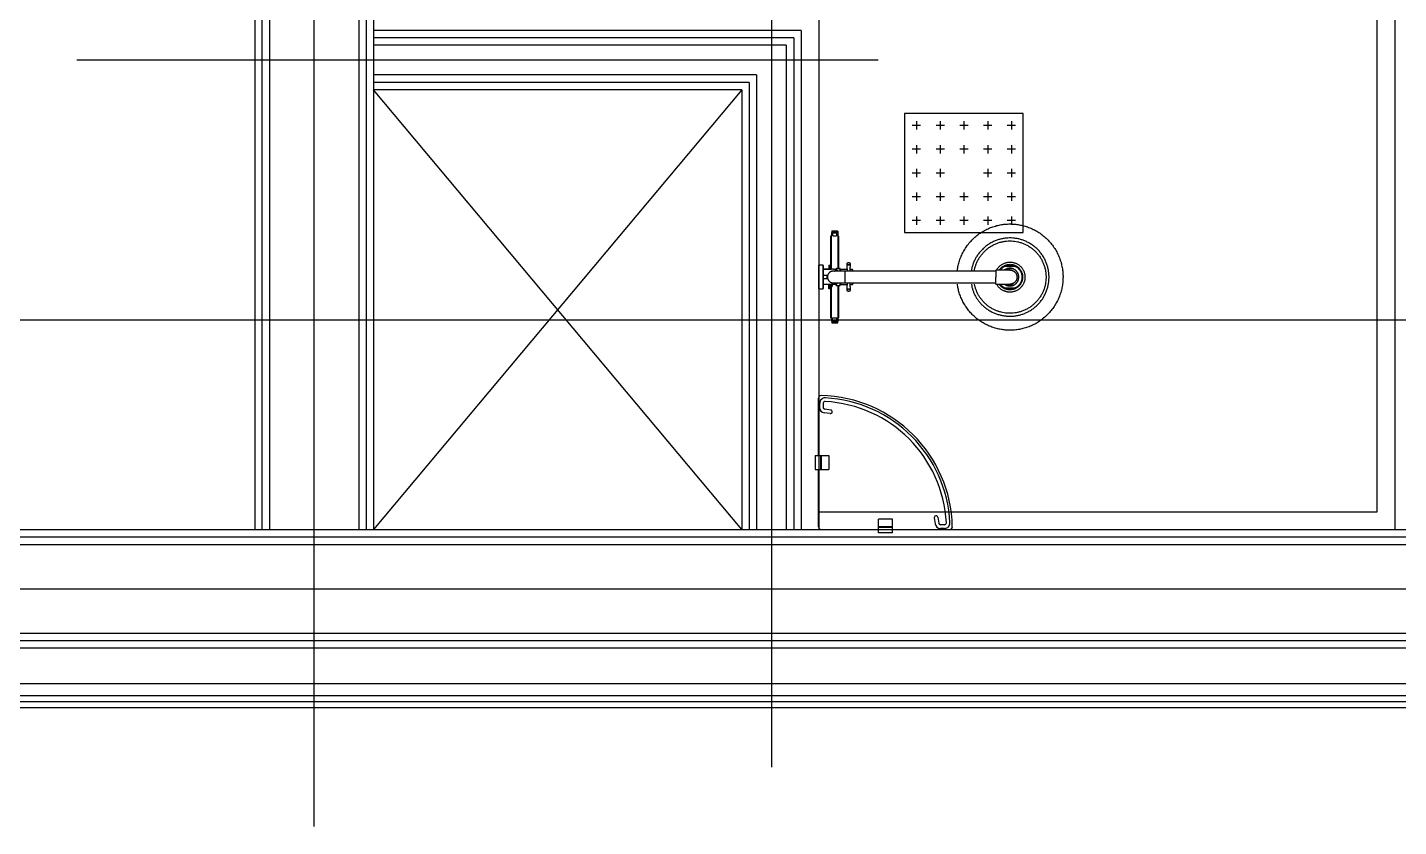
# Model space of a CAD drawing. Header units: millimetres. Extents: x 0 to 356400, y 0 to 68257.
# Drawn here: x 111140.8 to 111233.2, y 6765.9 to 6819.7 of the extents above; entities that cross this region are included whole.
import ezdxf

# ---------------------------------------------------------------- set-up
doc = ezdxf.new("R2010")
doc.units = ezdxf.units.MM
doc.header["$LTSCALE"] = 75
doc.layers.add('8', color=8, linetype='Continuous')
doc.layers.add('G(그리드1)', color=185, linetype='Continuous', plot=False)

# ---------------------------------------------------------------- blocks, each defined once
blk = doc.blocks.new('G$C7369CDF7')
at = {"layer": '8'}
for p, q in [((14630.3, 45650), (14630.3, 55050)), ((14790.3, 54450), (14790.3, 45890)), ((14810.3, 54450), (14810.3, 45870)), ((14820.3, 54450), (14820.3, 45860)), ((14830.3, 54450), (14830.3, 45850)), ((14530.3, 46550), (14530.3, 54050)), ((14542.8, 46550), (14542.8, 54050)), ((14555.3, 46550), (14555.3, 54050)), ((14705.3, 54050), (14705.3, 46550)), ((14717.8, 54050), (14717.8, 46550)), ((14730.3, 54050), (14730.3, 46550)), ((11530.3, 51770), (14530.3, 51770)), ((14500.3, 51740), (12180.3, 51740)), ((14500.3, 50800), (14500.3, 51740)), ((14030.3, 51144.2), (13830.3, 51144.2)), ((13830.3, 51144.2), (13830.3, 50944.2)), ((13850.3, 51131.2), (13850.3, 51117.2)), ((13890.3, 51131.2), (13890.3, 51117.2)), ((13930.3, 51131.2), (13930.3, 51117.2)), ((13970.3, 51131.2), (13970.3, 51117.2)), ((14010.3, 51131.2), (14010.3, 51117.2)), ((14030.3, 50944.2), (14030.3, 51144.2)), ((13843.3, 51124.2), (13857.3, 51124.2)), ((13883.3, 51124.2), (13897.3, 51124.2)), ((13923.3, 51124.2), (13937.3, 51124.2)), ((13963.3, 51124.2), (13977.3, 51124.2)), ((14003.3, 51124.2), (14017.3, 51124.2)), ((13843.3, 51084.2), (13857.3, 51084.2)), ((13850.3, 51091.2), (13850.3, 51077.2)), ((13883.3, 51084.2), (13897.3, 51084.2)), ((13890.3, 51091.2), (13890.3, 51077.2)), ((13923.3, 51084.2), (13937.3, 51084.2)), ((13930.3, 51091.2), (13930.3, 51077.2)), ((13963.3, 51084.2), (13977.3, 51084.2)), ((13970.3, 51091.2), (13970.3, 51077.2)), ((14003.3, 51084.2), (14017.3, 51084.2)), ((14010.3, 51091.2), (14010.3, 51077.2)), ((13843.3, 51044.2), (13857.3, 51044.2)), ((13850.3, 51051.2), (13850.3, 51037.2)), ((13883.3, 51044.2), (13897.3, 51044.2)), ((13890.3, 51051.2), (13890.3, 51037.2)), ((13963.3, 51044.2), (13977.3, 51044.2)), ((13970.3, 51051.2), (13970.3, 51037.2)), ((14003.3, 51044.2), (14017.3, 51044.2)), ((14010.3, 51051.2), (14010.3, 51037.2)), ((14530.3, 50923.8), (14530.3, 51020.1)), ((13843.3, 51004.2), (13857.3, 51004.2)), ((13850.3, 51011.2), (13850.3, 50997.2)), ((13883.3, 51004.2), (13897.3, 51004.2)), ((13890.3, 51011.2), (13890.3, 50997.2)), ((13923.3, 51004.2), (13937.3, 51004.2)), ((13930.3, 51011.2), (13930.3, 50997.2)), ((13963.3, 51004.2), (13977.3, 51004.2)), ((13970.3, 51011.2), (13970.3, 50997.2)), ((14003.3, 51004.2), (14017.3, 51004.2)), ((14010.3, 51011.2), (14010.3, 50997.2)), ((14509.7, 51000.3), (14519.7, 51001.7)), ((14510.5, 50994.3), (14520.5, 50995.6)), ((14522.3, 51011.6), (14522.3, 51004.7)), ((14528.4, 51011.7), (14528.4, 51004.7)), ((13850.3, 50971.2), (13850.3, 50957.2)), ((13890.3, 50971.2), (13890.3, 50957.2)), ((13930.3, 50971.2), (13930.3, 50957.2)), ((13970.3, 50971.2), (13970.3, 50957.2)), ((14010.3, 50971.2), (14010.3, 50957.2)), ((13843.3, 50964.2), (13857.3, 50964.2)), ((13883.3, 50964.2), (13897.3, 50964.2)), ((13923.3, 50964.2), (13937.3, 50964.2)), ((13963.3, 50964.2), (13977.3, 50964.2)), ((14003.3, 50964.2), (14017.3, 50964.2)), ((13830.3, 50944.2), (14030.3, 50944.2)), ((14535.7, 50923.8), (14513, 50923.8)), ((14513, 50923.8), (14513, 50900.1)), ((14525.7, 50923.8), (14525.7, 50900.1)), ((14527.1, 50923.8), (14527.1, 50900.1)), ((14535.7, 50923.8), (14535.7, 50900.1)), ((13740.3, 50900), (13740.3, 49550)), ((14535.7, 50900.1), (14513, 50900.1)), ((14530.3, 50803.8), (14530.3, 50900.1)), ((14085.5, 50816.7), (14085.5, 50818.1)), ((14118.7, 50828.7), (14117.3, 50828.7)), ((14317.9, 50807.2), (14324.8, 50807.2)), ((14329.2, 50819.8), (14327.9, 50809.8)), ((14335.2, 50819), (14333.9, 50809)), ((14405.8, 50816.5), (14429.4, 50816.5)), ((14405.8, 50793.8), (14405.8, 50816.5)), ((14429.4, 50793.8), (14429.4, 50816.5)), ((13660.3, 50800), (14530.3, 50800)), ((14405.8, 50799.2), (14309.5, 50799.2)), ((14317.9, 50801.2), (14324.8, 50801.1)), ((14405.8, 50803.8), (14429.4, 50803.8)), ((14405.8, 50802.4), (14429.4, 50802.4)), ((14405.8, 50793.8), (14429.4, 50793.8)), ((14525.7, 50799.2), (14429.4, 50799.2)), ((13690.3, 50770), (14530.3, 50770)), ((13690.3, 50770), (13690.3, 50050)), ((13702.8, 50757.5), (14530.3, 50757.5)), ((13702.8, 50757.5), (13702.8, 50050)), ((13715.3, 50745), (14530.3, 50745)), ((13715.3, 50745), (13715.3, 50050)), ((13560.3, 50720), (14930.3, 50720)), ((13765.3, 50695), (14530.3, 50695)), ((13765.3, 50695), (13765.3, 50050)), ((13777.8, 50682.5), (14530.3, 50682.5)), ((13777.8, 50682.5), (13777.8, 50050)), ((13790.3, 50670), (14530.3, 50670)), ((13790.3, 50670), (13790.3, 50050)), ((14530.3, 50670), (13790.3, 50050)), ((13790.3, 50670), (14530.3, 50050)), ((9830.3, 50050), (14530.3, 50050)), ((9842.8, 50037.5), (14530.3, 50037.5)), ((9855.3, 50025), (14530.3, 50025)), ((15030.3, 49950), (8330.3, 49950)), ((14530.3, 49862.5), (9842.8, 49862.5)), ((14530.3, 49875), (9855.3, 49875)), ((9830.3, 49850), (14530.3, 49850))]:
    blk.add_line(p, q, dxfattribs=at)
for centre, radius, start, end in [((14530.3, 50799.2), 225.5, 91.1937, 178.8063), ((14530.3, 50799.2), 221.8, 92.9696, 177.0295), ((14519.3, 51011.6), 9.09, 0.3566, 92.9714), ((14525.7, 51020.1), 4.6, 0, 91.1937), ((14530.3, 50799.2), 215.7, 92.9714, 177.0285), ((14510.1, 50997.3), 3.04, 97.5509, 277.5509), ((14519.3, 51011.6), 3.03, 0.3566, 92.9714), ((14519.3, 51004.7), 3.03, 277.5509, 0.3566), ((14519.3, 51004.7), 9.09, 277.5509, 0.3566), ((14317.9, 50810.3), 9.09, 177.0286, 269.6434), ((14317.9, 50810.3), 3.03, 177.0286, 269.6434), ((14324.9, 50810.2), 3.03, 269.6434, 352.4491), ((14324.9, 50810.2), 9.09, 269.6434, 352.4491), ((14332.2, 50819.4), 3.04, 352.4491, 172.4491), ((14309.5, 50803.8), 4.6, 178.8063, 270), ((14530.3, 50799.2), 215.7, 179.3214, 180), ((14525.7, 50803.8), 4.6, 270, 0)]:
    blk.add_arc(centre, radius, start, end, dxfattribs=at)
for points, weights in [([(14016.4, 51129.6), (14024, 51214.8), (14109.5, 51211)], [1, 0.722690351678, 1]), ([(14109.5, 51211), (14194.9, 51207.2), (14194.9, 51121.7)], [1, 0.722690351678, 1]), ([(14109.5, 51187.4), (14047.6, 51191.2), (14040.1, 51129.6)], [1, 0.728214537635, 1]), ([(14045.1, 51129.6), (14052.6, 51186.2), (14109.5, 51182.4)], [1, 0.729938462493, 1]), ([(14171.4, 51121.7, 0), (14171.4, 51183.7), (14109.5, 51187.4)], [1, 0.728214537635, 1]), ([(14109.5, 51182.4), (14166.4, 51178.7), (14166.4, 51121.7)], [1, 0.729938462493, 1]), ([(14081.5, 51129.8), (14088.4, 51150.2), (14109.6, 51146.7)], [1, 0.762415052233, 1]), ([(14085.6, 51129.9), (14092.4, 51146.1), (14109.7, 51142.7)], [1, 0.773008583091, 1]), ([(14087, 51130, 0), (14092.4, 51141.9), (14105.5, 51141.9)], [1, 0.83985502989, 1]), ([(14105.5, 51136.6), (14095.6, 51136.6), (14091.8, 51127.5)], [1, 0.834241679265, 1]), ([(14093.6, 51121.7, 0), (14093.6, 51133.6), (14105.5, 51133.6)], [1, 0.707106980294, 1]), ([(14105.5, 51141.9), (14118.6, 51141.9), (14124, 51130)], [1, 0.83985502989, 1]), ([(14119.2, 51127.5, 0), (14115.3, 51136.6), (14105.5, 51136.6)], [1, 0.834241679265, 1]), ([(14105.5, 51133.6, 0), (14110.4, 51133.6), (14113.9, 51130.1)], [1, 0.923879459124, 1]), ([(14109.6, 51146.7), (14130.8, 51143.2), (14130.8, 51121.7)], [1, 0.762415052233, 1]), ([(14109.7, 51142.7), (14126.9, 51139.3), (14126.9, 51121.7)], [1, 0.773008583091, 1]), ([(14093.6, 51033.1, 0), (14008.8, 51044.5), (14016.4, 51129.6)], [1, 0.722690351678, 1]), ([(14040.1, 51129.6), (14032.6, 51068.1), (14093.6, 51056.8)], [1, 0.728214537635, 1]), ([(14093.6, 51061.9, 0), (14037.6, 51073.1), (14045.1, 51129.6)], [1, 0.729938462493, 1]), ([(14093.6, 51099.3, 0), (14074.6, 51109.4), (14081.5, 51129.8)], [1, 0.762415052233, 1]), ([(14093.6, 51103.8, 0), (14078.9, 51113.6), (14085.6, 51129.9)], [1, 0.773008583091, 1]), ([(14087, 51126.4, 0), (14085.8, 51121.7), (14087, 51116.9)], [1, 0.96875, 1]), ([(14086.4, 51122.3, 0), (14086.9, 51122.2), (14087, 51121.8)], [1, 0.773781109645, 1]), ([(14087, 51121.6, 0), (14086.9, 51121.1), (14086.4, 51121.1)], [1, 0.773783360198, 1]), ([(14093.6, 51105.3, 0), (14089.2, 51108.4), (14087, 51113.3)], [1, 0.966558723935, 1]), ([(14091.8, 51127.5, 0), (14089.3, 51121.7), (14091.8, 51115.8)], [1, 0.92, 1]), ([(14091.8, 51115.8, 0), (14092.5, 51114.2), (14093.6, 51112.7)], [1, 0.992761544221, 1]), ([(14113.9, 51130.1), (14117.4, 51126.6), (14117.4, 51121.7)], [1, 0.923879459124, 1]), ([(14194.9, 51121.7, 0), (14194.9, 51043.5), (14117.4, 51033.1)], [1, 0.752773770474, 1]), ([(14166.4, 51121.7, 0), (14166.4, 51071.7), (14117.4, 51061.9)], [1, 0.773222191329, 1]), ([(14117.4, 51056.8, 0), (14170.6, 51064.8), (14171.4, 51121.7)], [1, 0.768408053225, 1]), ([(14130.8, 51121.7, 0), (14130.8, 51106.5), (14117.4, 51099.3)], [1, 0.85750668117, 1]), ([(14126.9, 51121.7, 0), (14126.9, 51110.2), (14117.4, 51103.8)], [1, 0.881917034313, 1]), ([(14117.4, 51112.7, 0), (14118.5, 51114.2), (14119.2, 51115.8)], [1, 0.992761528732, 1]), ([(14124, 51113.3, 0), (14121.7, 51108.4), (14117.4, 51105.3)], [1, 0.966558690862, 1]), ([(14120.4, 51121.7, 0), (14120.4, 51124.7), (14119.2, 51127.5)], [1, 0.979795897113, 1]), ([(14119.2, 51115.8, 0), (14120.4, 51118.6), (14120.4, 51121.7)], [1, 0.979795897113, 1]), ([(14124.5, 51121.7, 0), (14124.5, 51124.1), (14124, 51126.4)], [1, 0.992156741649, 1]), ([(14124, 51121.8, 0), (14124, 51122.2), (14124.5, 51122.3)], [1, 0.773669369549, 1]), ([(14124, 51116.9, 0), (14124.5, 51119.3), (14124.5, 51121.7)], [1, 0.992156741649, 1]), ([(14124.5, 51121.1, 0), (14124, 51121.1), (14124, 51121.6)], [1, 0.773671620612, 1]), ([(14093, 50856.7, 0), (14092.9, 50856.6, 0), (14092.9, 50856.4, 0)], [1, 0.923878904566, 1]), ([(14093.4, 50856.9, 0), (14093.2, 50856.9, 0), (14093, 50856.7, 0)], [1, 0.923878904566, 1]), ([(14117.7, 50856.4, 0), (14117.7, 50856.9, 0), (14117.2, 50856.9, 0)], [1, 0.707353688037, 1]), ([(14028.1, 50831.6, 0), (14027.8, 50831.6, 0), (14027.8, 50831.3, 0)], [1, 0.707343997022, 1]), ([(14030.7, 50831.3, 0), (14030.7, 50831.5, 0), (14030.5, 50831.6, 0)], [1, 0.71830572668, 1]), ([(14036.4, 50833, 0), (14035.7, 50833, 0), (14035.7, 50832.4, 0)], [1, 0.70728540474, 1]), ([(14035.8, 50826.6, 0), (14035.8, 50828.3, 0), (14035.7, 50830.1, 0)], [1, 0.99968819273, 1]), ([(14091.7, 50835.9, 0), (14091.2, 50835.8, 0), (14091.2, 50835.3, 0)], [1, 0.802374313725, 1]), ([(14095.4, 50832.4, 0), (14092.4, 50828.8, 0), (14092.4, 50824.1, 0)], [1, 0.940539767269, 1]), ([(14092.8, 50827.6, 0), (14093.6, 50830.2, 0), (14095.4, 50832.4, 0)], [1, 0.977972354249, 1]), ([(14094.9, 50837.2, 0), (14094.7, 50837.2, 0), (14094.7, 50837, 0)], [1, 0.707809626254, 1]), ([(14094.9, 50837.2, 0), (14094.7, 50837.2, 0), (14094.7, 50837, 0)], [1, 0.707234314256, 1]), ([(14094.9, 50837.2, 0), (14094.7, 50837.2, 0), (14094.7, 50837, 0)], [1, 0.707106781187, 1]), ([(14115.2, 50832.4, 0), (14118.2, 50828.8, 0), (14118.2, 50824.1, 0)], [1, 0.940539767269, 1]), ([(14115.8, 50837, 0), (14115.8, 50837.2, 0), (14115.7, 50837.2, 0)], [1, 0.707174253057, 1]), ([(14119.4, 50835.3, 0), (14119.4, 50835.8, 0), (14118.9, 50835.9, 0)], [1, 0.802330230137, 1]), ([(14174.6, 50832.8, 0), (14174.4, 50833, 0), (14174.1, 50833, 0)], [1, 0.923871449688, 1]), ([(14174.8, 50832.4, 0), (14174.8, 50832.6, 0), (14174.6, 50832.8, 0)], [1, 0.923871449689, 1]), ([(14174.8, 50830.1, 0), (14174.7, 50828.3, 0), (14174.7, 50826.6, 0)], [1, 0.999688172515, 1]), ([(14179.8, 50831.3, 0), (14179.8, 50831.5, 0), (14180, 50831.6, 0)], [1, 0.716998220434, 1]), ([(14182.7, 50831.3, 0), (14182.7, 50831.6, 0), (14182.4, 50831.6, 0)], [1, 0.707283339165, 1]), ([(14027.8, 50821.9, 0), (14027.8, 50821.6, 0), (14028.1, 50821.6, 0)], [1, 0.707277557976, 1]), ([(14030.5, 50821.6, 0), (14030.7, 50821.6, 0), (14030.7, 50821.9, 0)], [1, 0.71396016074, 1]), ([(14035.7, 50823.1, 0), (14035.8, 50824.9, 0), (14035.8, 50826.6, 0)], [1, 0.99968819273, 1]), ([(14035.7, 50820.8, 0), (14035.7, 50820.4, 0), (14036, 50820.2, 0)], [1, 0.870635026101, 1]), ([(14035.7, 50820.8, 0), (14035.7, 50820.8, 0), (14035.7, 50820.7, 0)], [1, 0.99631739226, 1]), ([(14035.7, 50820.7, 0), (14035.8, 50820.5, 0), (14035.9, 50820.3, 0)], [1, 0.951076685987, 1]), ([(14035.9, 50820.3, 0), (14036, 50820.3, 0), (14036, 50820.2, 0)], [1, 0.993540974966, 1]), ([(14036, 50820.2, 0), (14036.2, 50820.1, 0), (14036.4, 50820.1, 0)], [1, 0.963590397564, 1]), ([(14036, 50820.2, 0), (14036.2, 50820.1, 0), (14036.4, 50820.1, 0)], [1, 0.963590472414, 1]), ([(14085.7, 50807.2, 0), (14085.4, 50807.2, 0), (14085.4, 50806.9, 0)], [1, 0.71521702093, 1]), ([(14091.2, 50829.4, 0), (14091.2, 50828.7, 0), (14091.9, 50828.7, 0)], [1, 0.707106781186, 1]), ([(14092.9, 50827.8, 0), (14092.9, 50827.7, 0), (14092.9, 50827.6, 0)], [1, 0.988148501761, 1]), ([(14095.8, 50820.6, 0), (14094.6, 50823.4, 0), (14095.4, 50826.4, 0)], [1, 0.9443407356, 1]), ([(14095.4, 50824.1, 0), (14095.4, 50814.2, 0), (14105.3, 50814.2, 0)], [1, 0.707106980294, 1]), ([(14095.7, 50821.3, 0), (14095.7, 50821.5, 0), (14095.7, 50821.6, 0)], [1, 0.999893829597, 1]), ([(14095.8, 50820.6, 0), (14095.9, 50820.6, 0), (14096, 50820.5, 0)], [1, 0.925009884541, 1]), ([(14102.8, 50807.5, 0), (14102.8, 50807.3, 0), (14102.5, 50807.2, 0)], [1, 0.744065077772, 1]), ([(14102.6, 50814.5, 0), (14102.8, 50814.5, 0), (14102.8, 50814.3, 0)], [1, 0.797475949433, 1]), ([(14102.7, 50814.5, 0), (14102.8, 50814.4, 0), (14102.8, 50814.3, 0)], [1, 0.896689367163, 1]), ([(14107.7, 50814.3, 0), (14105.3, 50813.5, 0), (14102.8, 50814.3, 0)], [1, 0.953410444621, 1]), ([(14105.3, 50814.2, 0), (14109.4, 50814.2, 0), (14112.3, 50817.1, 0)], [1, 0.923879459124, 1]), ([(14107.8, 50814.3, 0), (14107.8, 50814.5, 0), (14108, 50814.5, 0)], [1, 0.798057064978, 1]), ([(14108, 50807.2, 0), (14107.8, 50807.3, 0), (14107.8, 50807.5, 0)], [1, 0.772711861116, 1]), ([(14112.3, 50817.1, 0), (14115.2, 50820, 0), (14115.2, 50824.1, 0)], [1, 0.923879459124, 1]), ([(14117.6, 50827.6, 0), (14117.7, 50827.7, 0), (14117.7, 50827.8, 0)], [1, 0.99043286645, 1]), ([(14122, 50821.7, 0), (14120.1, 50822.5, 0), (14118.2, 50823.1, 0)], [1, 0.99841649626, 0.998621653531]), ([(14118.7, 50828.7, 0), (14119.4, 50828.7, 0), (14119.4, 50829.4, 0)], [1, 0.707343960546, 1]), ([(14122.2, 50821.4, 0), (14122.2, 50821.6, 0), (14122, 50821.7, 0)], [1, 0.837560668092, 1]), ([(14125.2, 50806.9, 0), (14125.2, 50807.2, 0), (14124.9, 50807.2, 0)], [1, 0.715171427276, 1]), ([(14174.1, 50820.1, 0), (14174.8, 50820.1, 0), (14174.8, 50820.8, 0)], [1, 0.707285447242, 1]), ([(14174.7, 50826.6, 0), (14174.7, 50824.9, 0), (14174.8, 50823.1, 0)], [1, 0.999688172474, 1]), ([(14180.1, 50821.6, 0), (14179.8, 50821.6, 0), (14179.8, 50821.9, 0)], [1, 0.714280884241, 1]), ([(14182.4, 50821.6, 0), (14182.7, 50821.6, 0), (14182.7, 50821.9, 0)], [1, 0.707642349066, 1])]:
    blk.add_rational_spline(points, weights, degree=2, dxfattribs=at)
for points, degree in [([(14086.8, 51125.6, 0), (14087, 51125.5)], 1), ([(14087, 51117.8, 0), (14086.8, 51117.7)], 1), ([(14087, 51113.3, 0), (14087, 51130)], 1), ([(14091.8, 51127.5, 0), (14091.8, 51115.8)], 1), ([(14093.6, 51121.7, 0), (14093.6, 51097.8)], 1), ([(14117.4, 51097.8, 0), (14117.4, 51121.7)], 1), ([(14119.2, 51127.5, 0), (14119.2, 51115.8)], 1), ([(14124, 51130, 0), (14124, 51113.3)], 1), ([(14124, 51125.5, 0), (14124.1, 51125.6)], 1), ([(14124.1, 51117.7, 0), (14124, 51117.8)], 1), ([(14093.6, 51097.8, 0), (14105.5, 51097.8)], 1), ([(14095.4, 51097.8, 0), (14095.4, 50844, 0)], 1), ([(14115.2, 50844, 0), (14115.2, 51097.8)], 1), ([(14083.4, 50853.2, 0), (14083.4, 50853.2, 0)], 1), ([(14095.4, 50852.4, 0), (14083.5, 50853.2, 0)], 1), ([(14092.9, 50856.4, 0), (14092.9, 50852.6, 0)], 1), ([(14095.4, 50856.4, 0), (14092.9, 50856.4, 0)], 1), ([(14095.4, 50856.9, 0), (14093.4, 50856.9, 0)], 1), ([(14117.2, 50856.9, 0), (14115.2, 50856.9, 0)], 1), ([(14117.7, 50856.4, 0), (14115.2, 50856.4, 0)], 1), ([(14127.1, 50853.2, 0), (14115.2, 50852.4, 0)], 1), ([(14117.7, 50852.6, 0), (14117.7, 50856.4, 0)], 1), ([(14127.2, 50853.2, 0), (14127.2, 50853.2, 0)], 1), ([(14027.8, 50821.9, 0), (14027.8, 50831.3, 0)], 1), ([(14028.1, 50831.6, 0), (14028.1, 50821.6, 0)], 1), ([(14028.1, 50831.6, 0), (14030.4, 50831.6, 0)], 1), ([(14030.4, 50831.6, 0), (14030.4, 50821.6, 0)], 1), ([(14030.5, 50831.6, 0), (14035.7, 50831.6, 0)], 1), ([(14035.7, 50831.3, 0), (14030.7, 50831.3, 0)], 1), ([(14030.7, 50821.9, 0), (14030.7, 50831.3, 0)], 1), ([(14035.7, 50830.1, 0), (14031, 50830.1, 0)], 1), ([(14031, 50823.1, 0), (14031, 50830.1, 0)], 1), ([(14091.2, 50832.4, 0), (14035.7, 50832.4, 0)], 1), ([(14035.7, 50832.4, 0), (14035.7, 50830.1, 0)], 1), ([(14045, 50833, 0), (14036.4, 50833, 0)], 1), ([(14083.4, 50846.7, 0), (14083.4, 50846.7, 0)], 1), ([(14083.5, 50846.7, 0), (14095.4, 50847.5, 0)], 1), ([(14091.2, 50829.4, 0), (14091.2, 50835.3, 0)], 1), ([(14091.2, 50835.3, 0), (14095.4, 50835.3, 0)], 1), ([(14094.7, 50836.8, 0), (14091.7, 50835.9, 0)], 1), ([(14091.7, 50835.9, 0), (14095.4, 50835.9, 0)], 1), ([(14092.9, 50847.3, 0), (14092.9, 50836.3, 0)], 1), ([(14094.7, 50837, 0), (14094.7, 50836.8, 0)], 1), ([(14095.4, 50837, 0), (14094.7, 50837, 0)], 1), ([(14094.7, 50836.8, 0), (14095.4, 50836.8, 0)], 1), ([(14094.9, 50837.2, 0), (14094.9, 50837.2, 0), (14095, 50837.2, 0), (14095.4, 50837.2, 0)], 3), ([(14095.3, 50837.2, 0), (14095, 50837.2, 0), (14094.9, 50837.2, 0), (14094.9, 50837.2, 0)], 3), ([(14095.3, 50837.2, 0), (14095.3, 50837.2, 0), (14095.3, 50837.2, 0), (14095.4, 50837.2, 0)], 3), ([(14095.4, 50837.2, 0), (14095.3, 50837.2, 0), (14095.3, 50837.2, 0), (14095.3, 50837.2, 0)], 3), ([(14105.3, 50844, 0), (14095.4, 50844, 0)], 1), ([(14095.4, 50844, 0), (14095.4, 50824.1, 0)], 1), ([(14115.2, 50844, 0), (14105.3, 50844, 0)], 1), ([(14115.2, 50847.5, 0), (14127.1, 50846.7, 0)], 1), ([(14115.2, 50824.1, 0), (14115.2, 50844, 0)], 1), ([(14115.8, 50837, 0), (14115.2, 50837, 0)], 1), ([(14115.2, 50836.8, 0), (14115.8, 50836.8, 0)], 1), ([(14115.2, 50835.9, 0), (14118.9, 50835.9, 0)], 1), ([(14115.2, 50835.3, 0), (14119.4, 50835.3, 0)], 1), ([(14115.8, 50836.8, 0), (14115.8, 50837, 0)], 1), ([(14118.9, 50835.9, 0), (14115.8, 50836.8, 0)], 1), ([(14117.7, 50836.3, 0), (14117.7, 50847.3, 0)], 1), ([(14119.4, 50829.4, 0), (14119.4, 50835.3, 0)], 1), ([(14174.8, 50832.4, 0), (14119.4, 50832.4, 0)], 1), ([(14127.2, 50846.7, 0), (14127.2, 50846.7, 0)], 1), ([(14174.8, 50830.1, 0), (14174.8, 50832.4, 0)], 1), ([(14174.8, 50831.6, 0), (14180, 50831.6, 0)], 1), ([(14179.8, 50831.3, 0), (14174.8, 50831.3, 0)], 1), ([(14179.5, 50830.1, 0), (14174.8, 50830.1, 0)], 1), ([(14179.5, 50823.1, 0), (14179.5, 50830.1, 0)], 1), ([(14179.8, 50821.9, 0), (14179.8, 50831.3, 0)], 1), ([(14182.4, 50831.6, 0), (14180.1, 50831.6, 0)], 1), ([(14180.1, 50831.6, 0), (14180.1, 50821.6, 0)], 1), ([(14182.4, 50821.6, 0), (14182.4, 50831.6, 0)], 1), ([(14182.7, 50831.3, 0), (14182.7, 50821.9, 0)], 1), ([(14028.1, 50821.6, 0), (14030.4, 50821.6, 0)], 1), ([(14035.7, 50821.6, 0), (14030.5, 50821.6, 0)], 1), ([(14030.8, 50821.9, 0), (14035.7, 50821.9, 0)], 1), ([(14031, 50823.1, 0), (14035.7, 50823.1, 0)], 1), ([(14035.7, 50823.1, 0), (14035.7, 50820.8, 0)], 1), ([(14035.7, 50820.8, 0), (14092.4, 50820.8, 0)], 1), ([(14092.4, 50820.1, 0), (14073.7, 50820.1, 0), (14055.1, 50820.1, 0), (14036.4, 50820.1, 0)], 3), ([(14092.4, 50820.1, 0), (14045, 50820.1, 0)], 1), ([(14045, 50820.1, 0), (14092.4, 50820.1, 0)], 1), ([(14085.4, 50806.9, 0), (14085.4, 50799.2, 0)], 1), ([(14125.2, 50806.9, 0), (14085.4, 50806.9, 0)], 1), ([(14085.5, 50818.1, 0), (14092.4, 50818.1, 0)], 1), ([(14085.5, 50816.7, 0), (14092.4, 50816.7, 0)], 1), ([(14093.5, 50829.4, 0), (14091.2, 50829.4, 0)], 1), ([(14091.9, 50828.7, 0), (14093.2, 50828.7, 0)], 1), ([(14093.2, 50828.7, 0), (14091.9, 50828.7, 0)], 1), ([(14092.4, 50824.1, 0), (14092.4, 50815.7, 0), (14092.4, 50807.2, 0)], 2), ([(14092.4, 50807.2, 0), (14092.4, 50820.6, 0)], 1), ([(14092.9, 50828.7, 0), (14092.9, 50827.6, 0)], 1), ([(14092.9, 50827.6, 0), (14095.4, 50827.6, 0)], 1), ([(14095.4, 50822.8, 0), (14095.4, 50823, 0)], 1), ([(14102.6, 50814.5, 0), (14102.6, 50814.5, 0)], 1), ([(14102.6, 50814.5, 0), (14102.6, 50814.5, 0)], 1), ([(14102.7, 50814.5, 0), (14102.6, 50814.5, 0)], 1), ([(14102.7, 50814.5, 0), (14102.6, 50814.5, 0)], 1), ([(14102.8, 50814.3, 0), (14102.8, 50807.5, 0)], 1), ([(14107.8, 50807.5, 0), (14102.8, 50807.5, 0)], 1), ([(14103.5, 50814.3, 0), (14103.3, 50814.4, 0)], 1), ([(14104.4, 50814.2, 0), (14104.3, 50814.2, 0)], 1), ([(14106.3, 50814.2, 0), (14106.1, 50814.2, 0)], 1), ([(14107.3, 50814.4, 0), (14107.1, 50814.3, 0)], 1), ([(14107.9, 50814.5, 0), (14107.8, 50814.5, 0)], 1), ([(14107.8, 50807.5, 0), (14107.8, 50814.3, 0)], 1), ([(14107.9, 50814.5, 0), (14107.9, 50814.5, 0)], 1), ([(14108, 50814.5, 0), (14108, 50814.5, 0)], 1), ([(14124.9, 50807.2, 0), (14108.1, 50807.2, 0)], 1), ([(14119.3, 50829.4, 0), (14117, 50829.4, 0)], 1), ([(14117.7, 50827.6, 0), (14117.7, 50828.7, 0)], 1), ([(14118.2, 50824.1, 0), (14118.2, 50815.7, 0), (14118.2, 50807.2, 0)], 2), ([(14118.2, 50821.7, 0), (14122, 50821.7, 0)], 1), ([(14122.2, 50821.4, 0), (14118.2, 50821.4, 0)], 1), ([(14118.2, 50820.8, 0), (14174.8, 50820.8, 0)], 1), ([(14118.2, 50820.1, 0), (14165.6, 50820.1, 0)], 1), ([(14118.2, 50820.1, 0), (14165.6, 50820.1, 0)], 1), ([(14165.6, 50820.1, 0), (14118.2, 50820.1, 0)], 1), ([(14174.1, 50820.1, 0), (14155.5, 50820.1, 0), (14136.8, 50820.1, 0), (14118.2, 50820.1, 0)], 3), ([(14125.1, 50818.1, 0), (14118.2, 50818.1, 0)], 1), ([(14125.1, 50816.7, 0), (14118.2, 50816.7, 0)], 1), ([(14122.2, 50818.1, 0), (14122.2, 50821.4, 0)], 1), ([(14125.1, 50818.1, 0), (14125.1, 50816.7, 0)], 1), ([(14125.2, 50799.2, 0), (14125.2, 50806.9, 0)], 1), ([(14165.6, 50820.1, 0), (14174.1, 50820.1, 0)], 1), ([(14174.8, 50820.8, 0), (14174.8, 50823.1, 0)], 1), ([(14179.5, 50823.1, 0), (14174.8, 50823.1, 0)], 1), ([(14174.8, 50821.9, 0), (14179.8, 50821.9, 0)], 1), ([(14180, 50821.6, 0), (14174.8, 50821.6, 0)], 1), ([(14180.1, 50821.6, 0), (14182.4, 50821.6, 0)], 1), ([(14085.4, 50799.2, 0), (14125.2, 50799.2, 0)], 1)]:
    blk.add_open_spline(points, degree=degree, dxfattribs=at)
for points, knots in [([(14117.4, 51097.8, 0), (14117.4, 51097.8), (14116.1, 51097.8), (14111.7, 51097.8), (14108.6, 51097.8), (14105.5, 51097.8)], [0, 0, 0, 0, 8.057434, 8.057434, 16.114871, 16.114871, 16.114871, 16.114871]), ([(14083.4, 50853.2, 0), (14083.3, 50853.2, 0), (14083, 50853.2, 0), (14082.5, 50852.9, 0), (14082, 50852.3, 0), (14081.6, 50851.2, 0), (14081.6, 50850.4, 0), (14081.6, 50849.9, 0)], [0, 0, 0, 0, 0.363643, 0.756281, 1.692572, 2.843975, 4.146798, 4.146798, 4.146798, 4.146798]), ([(14083.4, 50846.7, 0), (14083.6, 50846.7, 0), (14084.1, 50847, 0), (14084.6, 50847.7, 0), (14084.9, 50848.7, 0), (14085, 50849.9, 0), (14084.9, 50851.1, 0), (14084.6, 50852.2, 0), (14084.1, 50852.9, 0), (14083.6, 50853.2, 0), (14083.4, 50853.2, 0)], [0, 0, 0, 0, 0.664222, 1.572973, 2.644775, 3.905366, 5.17108, 6.246215, 7.110614, 7.810838, 7.810838, 7.810838, 7.810838]), ([(14115.2, 50856.9, 0), (14115.6, 50856.9, 0), (14116.7, 50856.9, 0), (14117.2, 50856.9, 0), (14117.2, 50856.9, 0)], [0, 0, 0, 0, 2.241427, 7.019875, 7.019875, 7.019875, 7.019875]), ([(14127.2, 50853.2, 0), (14127, 50853.2, 0), (14126.6, 50853, 0), (14126, 50852.3, 0), (14125.7, 50851.2, 0), (14125.6, 50850.4, 0), (14125.6, 50849.9, 0)], [0, 0, 0, 0, 1.081255, 2.254231, 3.421506, 4.5598, 4.5598, 4.5598, 4.5598]), ([(14127.2, 50846.7, 0), (14127.4, 50846.7, 0), (14128, 50846.9, 0), (14128.6, 50847.6, 0), (14128.9, 50848.7, 0), (14129.1, 50849.9, 0), (14128.9, 50851.2, 0), (14128.6, 50852.2, 0), (14128, 50853, 0), (14127.4, 50853.2, 0), (14127.2, 50853.2, 0)], [0, 0, 0, 0, 0.756236, 1.692497, 2.851256, 4.168893, 5.454337, 6.600012, 7.527948, 8.293839, 8.293839, 8.293839, 8.293839]), ([(14036.4, 50833, 0), (14038.2, 50833, 0), (14044.9, 50833, 0), (14059, 50833, 0), (14075.6, 50833, 0), (14087.1, 50833, 0), (14091.2, 50833, 0)], [0, 0, 0, 0, 5.275005, 20.297377, 42.779988, 55.168683, 55.168683, 55.168683, 55.168683]), ([(14081.6, 50849.9, 0), (14081.6, 50850.5, 0), (14081.7, 50851.4, 0), (14082.1, 50852.3, 0), (14082.5, 50852.8, 0), (14083, 50853, 0), (14083.5, 50852.9, 0), (14084, 50852.4, 0), (14084.4, 50851.6, 0), (14084.6, 50850.5, 0), (14084.6, 50849.1, 0), (14084.3, 50848.1, 0), (14083.9, 50847.4, 0), (14083.6, 50847.1, 0), (14083.2, 50846.9, 0), (14082.8, 50846.9, 0), (14082.5, 50847.1, 0), (14082, 50847.7, 0), (14081.7, 50848.6, 0), (14081.6, 50849.5, 0), (14081.6, 50849.9, 0)], [0, 0, 0, 0, 1.777985, 2.531945, 3.110157, 3.589684, 4.083913, 4.672453, 5.402729, 6.723242, 8.192649, 9.462786, 9.992475, 10.441669, 10.8282, 11.191071, 11.586709, 12.049265, 13.214853, 14.62915, 14.62915, 14.62915, 14.62915]), ([(14081.6, 50849.9, 0), (14081.6, 50849.7, 0), (14081.6, 50849.3, 0), (14081.7, 50848.5, 0), (14082, 50847.6, 0), (14082.6, 50846.9, 0), (14083.1, 50846.7, 0), (14083.4, 50846.7, 0)], [0, 0, 0, 0, 0.641607, 1.310398, 2.454263, 3.379821, 4.146738, 4.146738, 4.146738, 4.146738]), ([(14119.4, 50833, 0), (14123.4, 50833, 0), (14135, 50833, 0), (14149.4, 50833, 0), (14161.8, 50833, 0), (14168.1, 50833, 0), (14171.7, 50833, 0), (14173.3, 50833, 0), (14173.7, 50833, 0), (14174, 50833, 0), (14174.1, 50833, 0), (14174, 50833, 0), (14173.8, 50833, 0), (14173.6, 50833, 0), (14173.3, 50833, 0), (14172.9, 50833, 0), (14172.3, 50833, 0), (14171.7, 50833, 0), (14171, 50833, 0), (14170.3, 50833, 0), (14169.4, 50833, 0), (14168.7, 50833, 0), (14168, 50833, 0), (14167.5, 50833, 0), (14166.9, 50833, 0), (14166.3, 50833, 0), (14165.8, 50833, 0), (14165.6, 50833, 0)], [83.501416, 83.501416, 83.501416, 83.501416, 95.820014, 118.302602, 126.95821, 133.32498, 137.259633, 137.844887, 138.26394, 138.515974, 138.600169, 138.654068, 138.815491, 139.084016, 139.355444, 139.810392, 140.368155, 141.028593, 141.591133, 142.429829, 143.368722, 144.173105, 144.6344, 145.276637, 145.778503, 146.47429, 147.20019, 147.20019, 147.20019, 147.20019]), ([(14125.6, 50849.9, 0), (14125.6, 50849.5, 0), (14125.7, 50848.7, 0), (14126, 50847.6, 0), (14126.6, 50846.9, 0), (14127, 50846.7, 0), (14127.2, 50846.7, 0)], [0, 0, 0, 0, 1.143108, 2.315316, 3.483602, 4.559224, 4.559224, 4.559224, 4.559224]), ([(14126, 50849.9, 0), (14126, 50850.5, 0), (14126.1, 50851.4, 0), (14126.5, 50852.3, 0), (14126.9, 50852.8, 0), (14127.4, 50853, 0), (14128, 50852.9, 0), (14128.4, 50852.4, 0), (14128.8, 50851.6, 0), (14129, 50850.5, 0), (14129, 50849.1, 0), (14128.7, 50848.1, 0), (14128.3, 50847.4, 0), (14128, 50847.1, 0), (14127.7, 50846.9, 0), (14127.3, 50846.9, 0), (14126.9, 50847.1, 0), (14126.5, 50847.7, 0), (14126.1, 50848.6, 0), (14126, 50849.5, 0), (14126, 50849.9, 0)], [0, 0, 0, 0, 1.777985, 2.531945, 3.110157, 3.589684, 4.083913, 4.672453, 5.402729, 6.723242, 8.192649, 9.462786, 9.992475, 10.441669, 10.8282, 11.191071, 11.586709, 12.049265, 13.214853, 14.62915, 14.62915, 14.62915, 14.62915]), ([(14036.4, 50820.1, 0), (14036.4, 50820.1, 0), (14037.3, 50820.1, 0), (14040.7, 50820.1, 0), (14043.7, 50820.1, 0), (14045, 50820.1, 0)], [0, 0, 0, 0, 13.652681, 27.21404, 34.891963, 34.891963, 34.891963, 34.891963]), ([(14102.5, 50807.2, 0), (14101.8, 50807.2, 0), (14100.3, 50807.2, 0), (14097.6, 50807.2, 0), (14094.7, 50807.2, 0), (14091.6, 50807.2, 0), (14089.2, 50807.2, 0), (14087.5, 50807.2, 0), (14086.6, 50807.2, 0), (14086.1, 50807.2, 0), (14085.9, 50807.2, 0), (14085.7, 50807.2, 0), (14085.9, 50807.2, 0), (14086.1, 50807.2, 0), (14086.6, 50807.2, 0), (14087.2, 50807.2, 0), (14088, 50807.2, 0), (14089, 50807.2, 0), (14090.2, 50807.2, 0), (14091.5, 50807.2, 0), (14093, 50807.2, 0), (14094.6, 50807.2, 0), (14096.3, 50807.2, 0), (14098, 50807.2, 0), (14099.8, 50807.2, 0), (14102.2, 50807.2, 0), (14105.3, 50807.2, 0), (14108.9, 50807.2, 0), (14112.5, 50807.2, 0), (14115.9, 50807.2, 0), (14118.9, 50807.2, 0), (14121.4, 50807.2, 0), (14123.3, 50807.2, 0), (14124.4, 50807.2, 0), (14124.9, 50807.2, 0)], [0, 0, 0, 0, 2.270137, 4.470052, 8.023345, 11.130606, 13.659557, 15.510303, 16.113916, 16.548832, 16.812007, 16.900401, 16.988817, 17.252013, 17.686943, 18.290561, 19.125414, 20.141286, 21.326705, 22.670204, 24.159299, 25.777454, 27.507121, 29.330749, 31.09074, 32.900043, 36.600817, 40.30155, 43.870813, 47.424183, 50.531467, 53.060262, 54.910999, 56.300803, 56.300803, 56.300803, 56.300803])]:
    blk.add_open_spline(points, degree=3, knots=knots, dxfattribs=at)

msp = doc.modelspace()

# ---------------------------------------------------------------- linework, layer by layer
at = {"layer": 'G(그리드1)'}
for points in [[(124675, 59900), (98075, 59900), (98075, 6800), (124675, 6800)], [(124675, 59900), (100775, 59900), (100775, 6800), (124675, 6800)]]:
    msp.add_lwpolyline(points, close=True, dxfattribs=at)

# ---------------------------------------------------------------- block references
at = {"xscale": 0.04000000000000001, "yscale": 0.04000000000000001, "zscale": 0.04000000000000001, "rotation": 270}
msp.add_blockref('G$C7369CDF7', (109162.169, 7367.091), dxfattribs=at)

doc.saveas('drawing.dxf')
